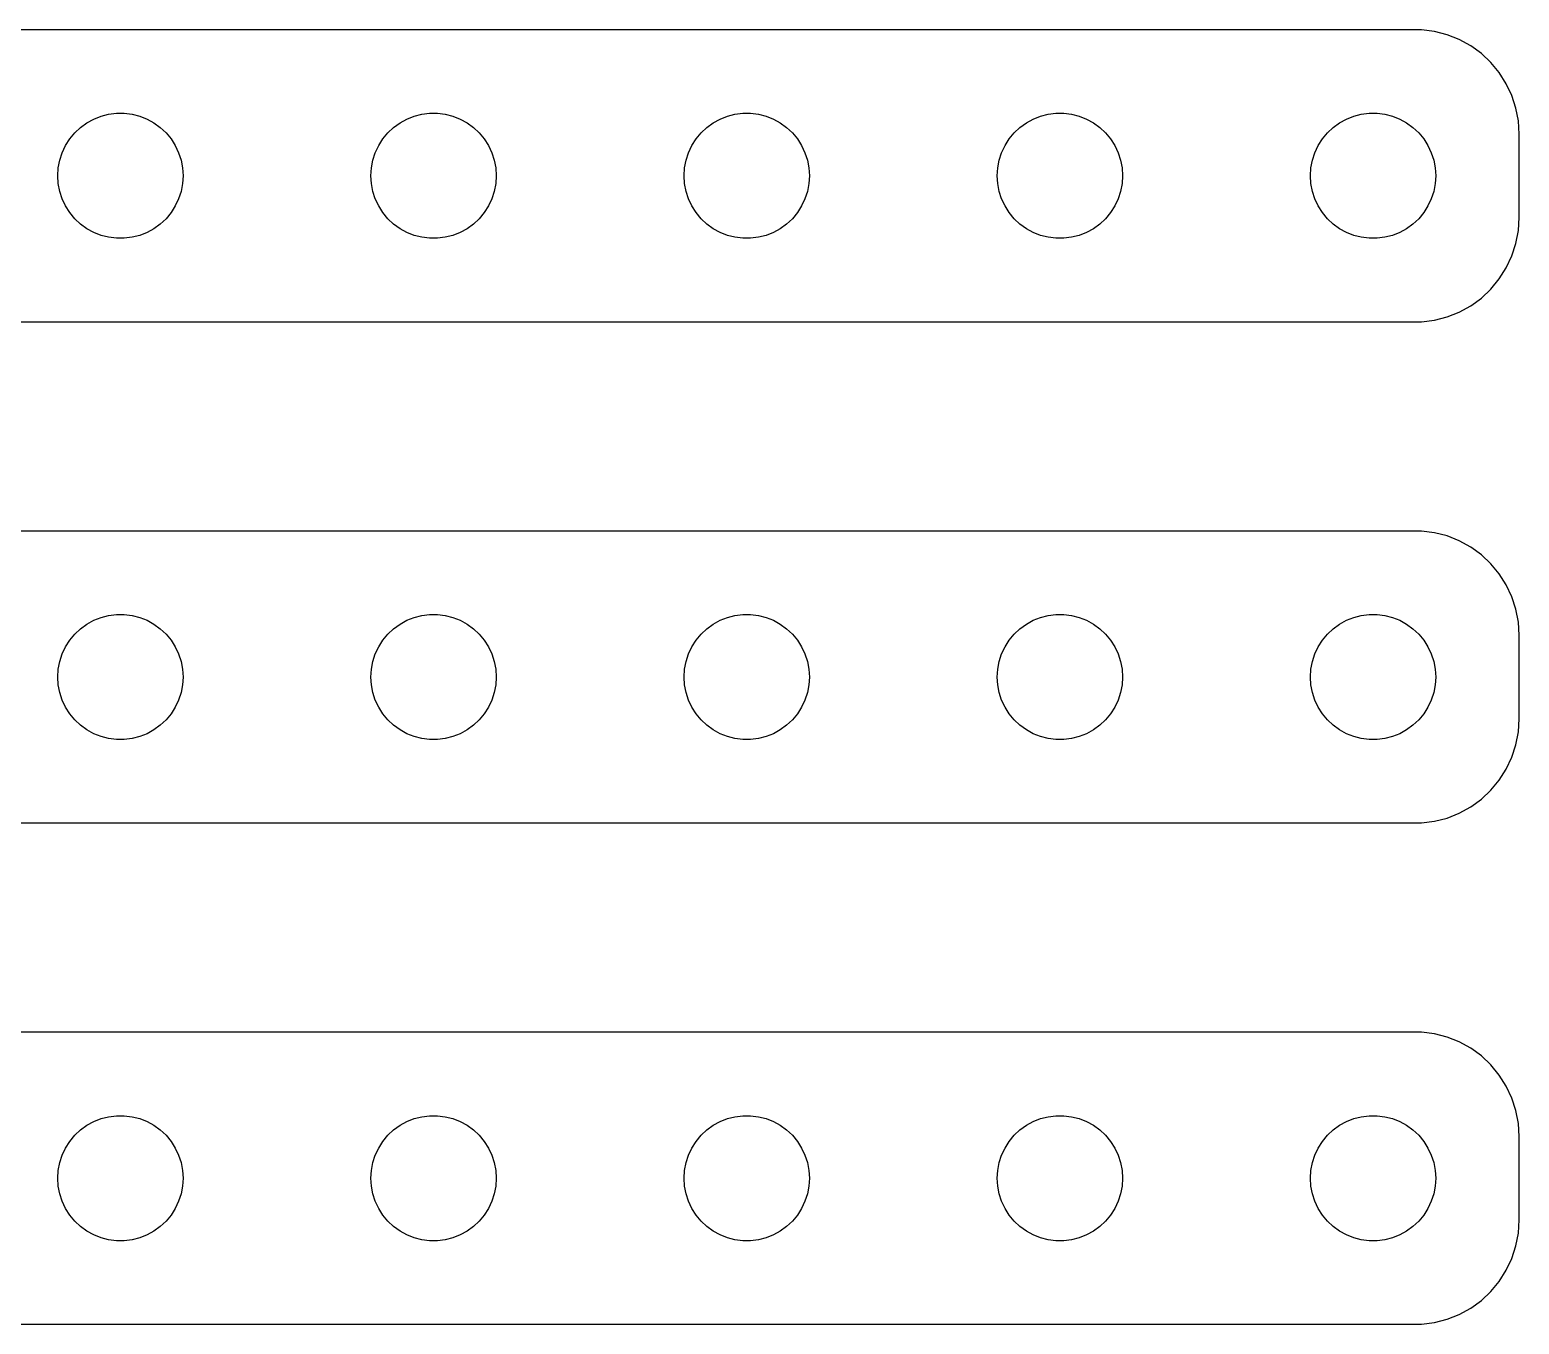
# Model space of a CAD drawing. Header units: metres. Extents: x -67 to 67, y 113 to 223.
# Drawn here: x -4.3 to 67, y 161 to 223 of the extents above; entities that cross this region are included whole.
import ezdxf

# ---------------------------------------------------------------- set-up
doc = ezdxf.new("R2010")
doc.units = ezdxf.units.M

msp = doc.modelspace()

# ---------------------------------------------------------------- linework, layer by layer
for p, q in [((62.3139, 222.99), (-62.3139, 222.99)), ((62.9369, 222.911), (62.3139, 222.99)), ((63.5451, 222.755), (62.9369, 222.911)), ((64.1289, 222.524), (63.5451, 222.755)), ((64.6791, 222.222), (64.1289, 222.524)), ((65.1871, 221.853), (64.6791, 222.222)), ((65.6448, 221.423), (65.1871, 221.853)), ((66.0451, 220.939), (65.6448, 221.423)), ((66.3815, 220.409), (66.0451, 220.939)), ((66.6489, 219.841), (66.3815, 220.409)), ((66.8429, 219.243), (66.6489, 219.841)), ((66.9606, 218.627), (66.8429, 219.243)), ((-2.1869, 218.054), (-1.91226, 218.312)), ((-1.91226, 218.312), (-1.60747, 218.533)), ((-1.60747, 218.533), (-1.27733, 218.714)), ((-1.27733, 218.714), (-0.92705, 218.853)), ((-0.92705, 218.853), (-0.56213, 218.947)), ((-0.56213, 218.947), (-0.18837, 218.994)), ((-0.18837, 218.994), (0.18837, 218.994)), ((0.18837, 218.994), (0.56213, 218.947)), ((0.56213, 218.947), (0.92705, 218.853)), ((0.92705, 218.853), (1.27733, 218.714)), ((1.27733, 218.714), (1.60747, 218.533)), ((1.60747, 218.533), (1.91226, 218.312)), ((1.91226, 218.312), (2.1869, 218.054)), ((12.8131, 218.054), (13.0877, 218.312)), ((13.0877, 218.312), (13.3925, 218.533)), ((13.3925, 218.533), (13.7227, 218.714)), ((13.7227, 218.714), (14.0729, 218.853)), ((14.0729, 218.853), (14.4379, 218.947)), ((14.4379, 218.947), (14.8116, 218.994)), ((14.8116, 218.994), (15.1884, 218.994)), ((15.1884, 218.994), (15.5621, 218.947)), ((15.5621, 218.947), (15.927, 218.853)), ((15.927, 218.853), (16.2773, 218.714)), ((16.2773, 218.714), (16.6075, 218.533)), ((16.6075, 218.533), (16.9123, 218.312)), ((16.9123, 218.312), (17.1869, 218.054)), ((27.8131, 218.054), (28.0877, 218.312)), ((28.0877, 218.312), (28.3925, 218.533)), ((28.3925, 218.533), (28.7227, 218.714)), ((28.7227, 218.714), (29.0729, 218.853)), ((29.0729, 218.853), (29.4379, 218.947)), ((29.4379, 218.947), (29.8116, 218.994)), ((29.8116, 218.994), (30.1884, 218.994)), ((30.1884, 218.994), (30.5621, 218.947)), ((30.5621, 218.947), (30.927, 218.853)), ((30.927, 218.853), (31.2773, 218.714)), ((31.2773, 218.714), (31.6075, 218.533)), ((31.6075, 218.533), (31.9123, 218.312)), ((31.9123, 218.312), (32.1869, 218.054)), ((42.8131, 218.054), (43.0877, 218.312)), ((43.0877, 218.312), (43.3925, 218.533)), ((43.3925, 218.533), (43.7227, 218.714)), ((43.7227, 218.714), (44.0729, 218.853)), ((44.0729, 218.853), (44.4379, 218.947)), ((44.4379, 218.947), (44.8116, 218.994)), ((44.8116, 218.994), (45.1884, 218.994)), ((45.1884, 218.994), (45.5621, 218.947)), ((45.5621, 218.947), (45.927, 218.853)), ((45.927, 218.853), (46.2773, 218.714)), ((46.2773, 218.714), (46.6075, 218.533)), ((46.6075, 218.533), (46.9123, 218.312)), ((46.9123, 218.312), (47.1869, 218.054)), ((57.8131, 218.054), (58.0877, 218.312)), ((58.0877, 218.312), (58.3925, 218.533)), ((58.3925, 218.533), (58.7227, 218.714)), ((58.7227, 218.714), (59.0729, 218.853)), ((59.0729, 218.853), (59.4379, 218.947)), ((59.4379, 218.947), (59.8116, 218.994)), ((59.8116, 218.994), (60.1884, 218.994)), ((60.1884, 218.994), (60.5621, 218.947)), ((60.5621, 218.947), (60.927, 218.853)), ((60.927, 218.853), (61.2773, 218.714)), ((61.2773, 218.714), (61.6075, 218.533)), ((61.6075, 218.533), (61.9123, 218.312)), ((61.9123, 218.312), (62.1869, 218.054)), ((67, 218), (66.9606, 218.627)), ((-2.62891, 217.445), (-2.42705, 217.763)), ((-2.42705, 217.763), (-2.1869, 218.054)), ((2.1869, 218.054), (2.42705, 217.763)), ((2.42705, 217.763), (2.62891, 217.445)), ((12.3711, 217.445), (12.5729, 217.763)), ((12.5729, 217.763), (12.8131, 218.054)), ((17.1869, 218.054), (17.427, 217.763)), ((17.427, 217.763), (17.6289, 217.445)), ((27.3711, 217.445), (27.5729, 217.763)), ((27.5729, 217.763), (27.8131, 218.054)), ((32.1869, 218.054), (32.427, 217.763)), ((32.427, 217.763), (32.6289, 217.445)), ((42.3711, 217.445), (42.5729, 217.763)), ((42.5729, 217.763), (42.8131, 218.054)), ((47.1869, 218.054), (47.427, 217.763)), ((47.427, 217.763), (47.6289, 217.445)), ((57.3711, 217.445), (57.5729, 217.763)), ((57.5729, 217.763), (57.8131, 218.054)), ((62.1869, 218.054), (62.427, 217.763)), ((62.427, 217.763), (62.6289, 217.445)), ((67, 214), (67, 218)), ((-2.90575, 216.746), (-2.78932, 217.104)), ((-2.78932, 217.104), (-2.62891, 217.445)), ((2.62891, 217.445), (2.78932, 217.104)), ((2.78932, 217.104), (2.90575, 216.746)), ((12.0942, 216.746), (12.2107, 217.104)), ((12.2107, 217.104), (12.3711, 217.445)), ((17.6289, 217.445), (17.7893, 217.104)), ((17.7893, 217.104), (17.9057, 216.746)), ((27.0942, 216.746), (27.2107, 217.104)), ((27.2107, 217.104), (27.3711, 217.445)), ((32.6289, 217.445), (32.7893, 217.104)), ((32.7893, 217.104), (32.9057, 216.746)), ((42.0942, 216.746), (42.2107, 217.104)), ((42.2107, 217.104), (42.3711, 217.445)), ((47.6289, 217.445), (47.7893, 217.104)), ((47.7893, 217.104), (47.9057, 216.746)), ((57.0942, 216.746), (57.2107, 217.104)), ((57.2107, 217.104), (57.3711, 217.445)), ((62.6289, 217.445), (62.7893, 217.104)), ((62.7893, 217.104), (62.9057, 216.746)), ((-3, 216), (-2.97633, 216.376)), ((-2.97633, 216.376), (-2.90575, 216.746)), ((2.90575, 216.746), (2.97633, 216.376)), ((2.97633, 216.376), (3, 216)), ((12, 216), (12.0237, 216.376)), ((12.0237, 216.376), (12.0942, 216.746)), ((17.9057, 216.746), (17.9763, 216.376)), ((17.9763, 216.376), (18, 216)), ((27, 216), (27.0237, 216.376)), ((27.0237, 216.376), (27.0942, 216.746)), ((32.9057, 216.746), (32.9763, 216.376)), ((32.9763, 216.376), (33, 216)), ((42, 216), (42.0237, 216.376)), ((42.0237, 216.376), (42.0942, 216.746)), ((47.9057, 216.746), (47.9763, 216.376)), ((47.9763, 216.376), (48, 216)), ((57, 216), (57.0237, 216.376)), ((57.0237, 216.376), (57.0942, 216.746)), ((62.9057, 216.746), (62.9763, 216.376)), ((62.9763, 216.376), (63, 216)), ((-2.97633, 215.624), (-3, 216)), ((-2.90575, 215.254), (-2.97633, 215.624)), ((2.97633, 215.624), (2.90575, 215.254)), ((3, 216), (2.97633, 215.624)), ((12.0237, 215.624), (12, 216)), ((12.0942, 215.254), (12.0237, 215.624)), ((17.9763, 215.624), (17.9057, 215.254)), ((18, 216), (17.9763, 215.624)), ((27.0237, 215.624), (27, 216)), ((27.0942, 215.254), (27.0237, 215.624)), ((32.9763, 215.624), (32.9057, 215.254)), ((33, 216), (32.9763, 215.624)), ((42.0237, 215.624), (42, 216)), ((42.0942, 215.254), (42.0237, 215.624)), ((47.9763, 215.624), (47.9057, 215.254)), ((48, 216), (47.9763, 215.624)), ((57.0237, 215.624), (57, 216)), ((57.0942, 215.254), (57.0237, 215.624)), ((62.9763, 215.624), (62.9057, 215.254)), ((63, 216), (62.9763, 215.624)), ((-2.78932, 214.896), (-2.90575, 215.254)), ((-2.62891, 214.555), (-2.78932, 214.896)), ((2.78932, 214.896), (2.62891, 214.555)), ((2.90575, 215.254), (2.78932, 214.896)), ((12.2107, 214.896), (12.0942, 215.254)), ((12.3711, 214.555), (12.2107, 214.896)), ((17.7893, 214.896), (17.6289, 214.555)), ((17.9057, 215.254), (17.7893, 214.896)), ((27.2107, 214.896), (27.0942, 215.254)), ((27.3711, 214.555), (27.2107, 214.896)), ((32.7893, 214.896), (32.6289, 214.555)), ((32.9057, 215.254), (32.7893, 214.896)), ((42.2107, 214.896), (42.0942, 215.254)), ((42.3711, 214.555), (42.2107, 214.896)), ((47.7893, 214.896), (47.6289, 214.555)), ((47.9057, 215.254), (47.7893, 214.896)), ((57.2107, 214.896), (57.0942, 215.254)), ((57.3711, 214.555), (57.2107, 214.896)), ((62.7893, 214.896), (62.6289, 214.555)), ((62.9057, 215.254), (62.7893, 214.896)), ((-2.42705, 214.237), (-2.62891, 214.555)), ((-2.1869, 213.946), (-2.42705, 214.237)), ((2.42705, 214.237), (2.1869, 213.946)), ((2.62891, 214.555), (2.42705, 214.237)), ((12.5729, 214.237), (12.3711, 214.555)), ((12.8131, 213.946), (12.5729, 214.237)), ((17.427, 214.237), (17.1869, 213.946)), ((17.6289, 214.555), (17.427, 214.237)), ((27.5729, 214.237), (27.3711, 214.555)), ((27.8131, 213.946), (27.5729, 214.237)), ((32.427, 214.237), (32.1869, 213.946)), ((32.6289, 214.555), (32.427, 214.237)), ((42.5729, 214.237), (42.3711, 214.555)), ((42.8131, 213.946), (42.5729, 214.237)), ((47.427, 214.237), (47.1869, 213.946)), ((47.6289, 214.555), (47.427, 214.237)), ((57.5729, 214.237), (57.3711, 214.555)), ((57.8131, 213.946), (57.5729, 214.237)), ((62.427, 214.237), (62.1869, 213.946)), ((62.6289, 214.555), (62.427, 214.237)), ((-1.91226, 213.688), (-2.1869, 213.946)), ((-1.60747, 213.467), (-1.91226, 213.688)), ((-1.27733, 213.286), (-1.60747, 213.467)), ((1.60747, 213.467), (1.27733, 213.286)), ((1.91226, 213.688), (1.60747, 213.467)), ((2.1869, 213.946), (1.91226, 213.688)), ((13.0877, 213.688), (12.8131, 213.946)), ((13.3925, 213.467), (13.0877, 213.688)), ((13.7227, 213.286), (13.3925, 213.467)), ((16.6075, 213.467), (16.2773, 213.286)), ((16.9123, 213.688), (16.6075, 213.467)), ((17.1869, 213.946), (16.9123, 213.688)), ((28.0877, 213.688), (27.8131, 213.946)), ((28.3925, 213.467), (28.0877, 213.688)), ((28.7227, 213.286), (28.3925, 213.467)), ((31.6075, 213.467), (31.2773, 213.286)), ((31.9123, 213.688), (31.6075, 213.467)), ((32.1869, 213.946), (31.9123, 213.688)), ((43.0877, 213.688), (42.8131, 213.946)), ((43.3925, 213.467), (43.0877, 213.688)), ((43.7227, 213.286), (43.3925, 213.467)), ((46.6075, 213.467), (46.2773, 213.286)), ((46.9123, 213.688), (46.6075, 213.467)), ((47.1869, 213.946), (46.9123, 213.688)), ((58.0877, 213.688), (57.8131, 213.946)), ((58.3925, 213.467), (58.0877, 213.688)), ((58.7227, 213.286), (58.3925, 213.467)), ((61.6075, 213.467), (61.2773, 213.286)), ((61.9123, 213.688), (61.6075, 213.467)), ((62.1869, 213.946), (61.9123, 213.688)), ((66.8429, 212.757), (66.9606, 213.373)), ((66.9606, 213.373), (67, 214)), ((-0.92705, 213.147), (-1.27733, 213.286)), ((-0.56213, 213.053), (-0.92705, 213.147)), ((-0.18837, 213.006), (-0.56213, 213.053)), ((0.18837, 213.006), (-0.18837, 213.006)), ((0.56213, 213.053), (0.18837, 213.006)), ((0.92705, 213.147), (0.56213, 213.053)), ((1.27733, 213.286), (0.92705, 213.147)), ((14.0729, 213.147), (13.7227, 213.286)), ((14.4379, 213.053), (14.0729, 213.147)), ((14.8116, 213.006), (14.4379, 213.053)), ((15.1884, 213.006), (14.8116, 213.006)), ((15.5621, 213.053), (15.1884, 213.006)), ((15.927, 213.147), (15.5621, 213.053)), ((16.2773, 213.286), (15.927, 213.147)), ((29.0729, 213.147), (28.7227, 213.286)), ((29.4379, 213.053), (29.0729, 213.147)), ((29.8116, 213.006), (29.4379, 213.053)), ((30.1884, 213.006), (29.8116, 213.006)), ((30.5621, 213.053), (30.1884, 213.006)), ((30.927, 213.147), (30.5621, 213.053)), ((31.2773, 213.286), (30.927, 213.147)), ((44.0729, 213.147), (43.7227, 213.286)), ((44.4379, 213.053), (44.0729, 213.147)), ((44.8116, 213.006), (44.4379, 213.053)), ((45.1884, 213.006), (44.8116, 213.006)), ((45.5621, 213.053), (45.1884, 213.006)), ((45.927, 213.147), (45.5621, 213.053)), ((46.2773, 213.286), (45.927, 213.147)), ((59.0729, 213.147), (58.7227, 213.286)), ((59.4379, 213.053), (59.0729, 213.147)), ((59.8116, 213.006), (59.4379, 213.053)), ((60.1884, 213.006), (59.8116, 213.006)), ((60.5621, 213.053), (60.1884, 213.006)), ((60.927, 213.147), (60.5621, 213.053)), ((61.2773, 213.286), (60.927, 213.147)), ((66.6489, 212.159), (66.8429, 212.757)), ((66.3815, 211.591), (66.6489, 212.159)), ((66.0451, 211.061), (66.3815, 211.591)), ((65.1871, 210.147), (65.6448, 210.577)), ((65.6448, 210.577), (66.0451, 211.061)), ((64.1289, 209.476), (64.6791, 209.778)), ((64.6791, 209.778), (65.1871, 210.147)), ((62.3139, 209.01), (62.9369, 209.089)), ((62.9369, 209.089), (63.5451, 209.245)), ((63.5451, 209.245), (64.1289, 209.476)), ((-62.3139, 209.01), (62.3139, 209.01)), ((62.3139, 198.99), (-62.3139, 198.99)), ((62.9369, 198.911), (62.3139, 198.99)), ((63.5451, 198.755), (62.9369, 198.911)), ((64.1289, 198.524), (63.5451, 198.755)), ((64.6791, 198.222), (64.1289, 198.524)), ((65.1871, 197.853), (64.6791, 198.222)), ((65.6448, 197.423), (65.1871, 197.853)), ((66.0451, 196.939), (65.6448, 197.423)), ((66.3815, 196.409), (66.0451, 196.939)), ((66.6489, 195.841), (66.3815, 196.409)), ((66.8429, 195.243), (66.6489, 195.841)), ((-1.27733, 194.714), (-0.92705, 194.853)), ((-0.92705, 194.853), (-0.56213, 194.947)), ((-0.56213, 194.947), (-0.18837, 194.994)), ((-0.18837, 194.994), (0.18837, 194.994)), ((0.18837, 194.994), (0.56213, 194.947)), ((0.56213, 194.947), (0.92705, 194.853)), ((0.92705, 194.853), (1.27733, 194.714)), ((13.7227, 194.714), (14.0729, 194.853)), ((14.0729, 194.853), (14.4379, 194.947)), ((14.4379, 194.947), (14.8116, 194.994)), ((14.8116, 194.994), (15.1884, 194.994)), ((15.1884, 194.994), (15.5621, 194.947)), ((15.5621, 194.947), (15.927, 194.853)), ((15.927, 194.853), (16.2773, 194.714)), ((28.7227, 194.714), (29.0729, 194.853)), ((29.0729, 194.853), (29.4379, 194.947)), ((29.4379, 194.947), (29.8116, 194.994)), ((29.8116, 194.994), (30.1884, 194.994)), ((30.1884, 194.994), (30.5621, 194.947)), ((30.5621, 194.947), (30.927, 194.853)), ((30.927, 194.853), (31.2773, 194.714)), ((43.7227, 194.714), (44.0729, 194.853)), ((44.0729, 194.853), (44.4379, 194.947)), ((44.4379, 194.947), (44.8116, 194.994)), ((44.8116, 194.994), (45.1884, 194.994)), ((45.1884, 194.994), (45.5621, 194.947)), ((45.5621, 194.947), (45.927, 194.853)), ((45.927, 194.853), (46.2773, 194.714)), ((58.7227, 194.714), (59.0729, 194.853)), ((59.0729, 194.853), (59.4379, 194.947)), ((59.4379, 194.947), (59.8116, 194.994)), ((59.8116, 194.994), (60.1884, 194.994)), ((60.1884, 194.994), (60.5621, 194.947)), ((60.5621, 194.947), (60.927, 194.853)), ((60.927, 194.853), (61.2773, 194.714)), ((66.9606, 194.627), (66.8429, 195.243)), ((-2.42705, 193.763), (-2.1869, 194.054)), ((-2.1869, 194.054), (-1.91226, 194.312)), ((-1.91226, 194.312), (-1.60747, 194.533)), ((-1.60747, 194.533), (-1.27733, 194.714)), ((1.27733, 194.714), (1.60747, 194.533)), ((1.60747, 194.533), (1.91226, 194.312)), ((1.91226, 194.312), (2.1869, 194.054)), ((2.1869, 194.054), (2.42705, 193.763)), ((12.5729, 193.763), (12.8131, 194.054)), ((12.8131, 194.054), (13.0877, 194.312)), ((13.0877, 194.312), (13.3925, 194.533)), ((13.3925, 194.533), (13.7227, 194.714)), ((16.2773, 194.714), (16.6075, 194.533)), ((16.6075, 194.533), (16.9123, 194.312)), ((16.9123, 194.312), (17.1869, 194.054)), ((17.1869, 194.054), (17.427, 193.763)), ((27.5729, 193.763), (27.8131, 194.054)), ((27.8131, 194.054), (28.0877, 194.312)), ((28.0877, 194.312), (28.3925, 194.533)), ((28.3925, 194.533), (28.7227, 194.714)), ((31.2773, 194.714), (31.6075, 194.533)), ((31.6075, 194.533), (31.9123, 194.312)), ((31.9123, 194.312), (32.1869, 194.054)), ((32.1869, 194.054), (32.427, 193.763)), ((42.5729, 193.763), (42.8131, 194.054)), ((42.8131, 194.054), (43.0877, 194.312)), ((43.0877, 194.312), (43.3925, 194.533)), ((43.3925, 194.533), (43.7227, 194.714)), ((46.2773, 194.714), (46.6075, 194.533)), ((46.6075, 194.533), (46.9123, 194.312)), ((46.9123, 194.312), (47.1869, 194.054)), ((47.1869, 194.054), (47.427, 193.763)), ((57.5729, 193.763), (57.8131, 194.054)), ((57.8131, 194.054), (58.0877, 194.312)), ((58.0877, 194.312), (58.3925, 194.533)), ((58.3925, 194.533), (58.7227, 194.714)), ((61.2773, 194.714), (61.6075, 194.533)), ((61.6075, 194.533), (61.9123, 194.312)), ((61.9123, 194.312), (62.1869, 194.054)), ((62.1869, 194.054), (62.427, 193.763)), ((67, 194), (66.9606, 194.627)), ((-2.78932, 193.104), (-2.62891, 193.445)), ((-2.62891, 193.445), (-2.42705, 193.763)), ((2.42705, 193.763), (2.62891, 193.445)), ((2.62891, 193.445), (2.78932, 193.104)), ((12.2107, 193.104), (12.3711, 193.445)), ((12.3711, 193.445), (12.5729, 193.763)), ((17.427, 193.763), (17.6289, 193.445)), ((17.6289, 193.445), (17.7893, 193.104)), ((27.2107, 193.104), (27.3711, 193.445)), ((27.3711, 193.445), (27.5729, 193.763)), ((32.427, 193.763), (32.6289, 193.445)), ((32.6289, 193.445), (32.7893, 193.104)), ((42.2107, 193.104), (42.3711, 193.445)), ((42.3711, 193.445), (42.5729, 193.763)), ((47.427, 193.763), (47.6289, 193.445)), ((47.6289, 193.445), (47.7893, 193.104)), ((57.2107, 193.104), (57.3711, 193.445)), ((57.3711, 193.445), (57.5729, 193.763)), ((62.427, 193.763), (62.6289, 193.445)), ((62.6289, 193.445), (62.7893, 193.104)), ((67, 190), (67, 194)), ((-2.97633, 192.376), (-2.90575, 192.746)), ((-2.90575, 192.746), (-2.78932, 193.104)), ((2.78932, 193.104), (2.90575, 192.746)), ((2.90575, 192.746), (2.97633, 192.376)), ((12.0237, 192.376), (12.0942, 192.746)), ((12.0942, 192.746), (12.2107, 193.104)), ((17.7893, 193.104), (17.9057, 192.746)), ((17.9057, 192.746), (17.9763, 192.376)), ((27.0237, 192.376), (27.0942, 192.746)), ((27.0942, 192.746), (27.2107, 193.104)), ((32.7893, 193.104), (32.9057, 192.746)), ((32.9057, 192.746), (32.9763, 192.376)), ((42.0237, 192.376), (42.0942, 192.746)), ((42.0942, 192.746), (42.2107, 193.104)), ((47.7893, 193.104), (47.9057, 192.746)), ((47.9057, 192.746), (47.9763, 192.376)), ((57.0237, 192.376), (57.0942, 192.746)), ((57.0942, 192.746), (57.2107, 193.104)), ((62.7893, 193.104), (62.9057, 192.746)), ((62.9057, 192.746), (62.9763, 192.376)), ((-3, 192), (-2.97633, 192.376)), ((-2.97633, 191.624), (-3, 192)), ((2.97633, 192.376), (3, 192)), ((3, 192), (2.97633, 191.624)), ((12, 192), (12.0237, 192.376)), ((12.0237, 191.624), (12, 192)), ((17.9763, 192.376), (18, 192)), ((18, 192), (17.9763, 191.624)), ((27, 192), (27.0237, 192.376)), ((27.0237, 191.624), (27, 192)), ((32.9763, 192.376), (33, 192)), ((33, 192), (32.9763, 191.624)), ((42, 192), (42.0237, 192.376)), ((42.0237, 191.624), (42, 192)), ((47.9763, 192.376), (48, 192)), ((48, 192), (47.9763, 191.624)), ((57, 192), (57.0237, 192.376)), ((57.0237, 191.624), (57, 192)), ((62.9763, 192.376), (63, 192)), ((63, 192), (62.9763, 191.624)), ((-2.90575, 191.254), (-2.97633, 191.624)), ((-2.78932, 190.896), (-2.90575, 191.254)), ((2.90575, 191.254), (2.78932, 190.896)), ((2.97633, 191.624), (2.90575, 191.254)), ((12.0942, 191.254), (12.0237, 191.624)), ((12.2107, 190.896), (12.0942, 191.254)), ((17.9057, 191.254), (17.7893, 190.896)), ((17.9763, 191.624), (17.9057, 191.254)), ((27.0942, 191.254), (27.0237, 191.624)), ((27.2107, 190.896), (27.0942, 191.254)), ((32.9057, 191.254), (32.7893, 190.896)), ((32.9763, 191.624), (32.9057, 191.254)), ((42.0942, 191.254), (42.0237, 191.624)), ((42.2107, 190.896), (42.0942, 191.254)), ((47.9057, 191.254), (47.7893, 190.896)), ((47.9763, 191.624), (47.9057, 191.254)), ((57.0942, 191.254), (57.0237, 191.624)), ((57.2107, 190.896), (57.0942, 191.254)), ((62.9057, 191.254), (62.7893, 190.896)), ((62.9763, 191.624), (62.9057, 191.254)), ((-2.62891, 190.555), (-2.78932, 190.896)), ((-2.42705, 190.237), (-2.62891, 190.555)), ((2.62891, 190.555), (2.42705, 190.237)), ((2.78932, 190.896), (2.62891, 190.555)), ((12.3711, 190.555), (12.2107, 190.896)), ((12.5729, 190.237), (12.3711, 190.555)), ((17.6289, 190.555), (17.427, 190.237)), ((17.7893, 190.896), (17.6289, 190.555)), ((27.3711, 190.555), (27.2107, 190.896)), ((27.5729, 190.237), (27.3711, 190.555)), ((32.6289, 190.555), (32.427, 190.237)), ((32.7893, 190.896), (32.6289, 190.555)), ((42.3711, 190.555), (42.2107, 190.896)), ((42.5729, 190.237), (42.3711, 190.555)), ((47.6289, 190.555), (47.427, 190.237)), ((47.7893, 190.896), (47.6289, 190.555)), ((57.3711, 190.555), (57.2107, 190.896)), ((57.5729, 190.237), (57.3711, 190.555)), ((62.6289, 190.555), (62.427, 190.237)), ((62.7893, 190.896), (62.6289, 190.555)), ((-2.1869, 189.946), (-2.42705, 190.237)), ((-1.91226, 189.688), (-2.1869, 189.946)), ((2.1869, 189.946), (1.91226, 189.688)), ((2.42705, 190.237), (2.1869, 189.946)), ((12.8131, 189.946), (12.5729, 190.237)), ((13.0877, 189.688), (12.8131, 189.946)), ((17.1869, 189.946), (16.9123, 189.688)), ((17.427, 190.237), (17.1869, 189.946)), ((27.8131, 189.946), (27.5729, 190.237)), ((28.0877, 189.688), (27.8131, 189.946)), ((32.1869, 189.946), (31.9123, 189.688)), ((32.427, 190.237), (32.1869, 189.946)), ((42.8131, 189.946), (42.5729, 190.237)), ((43.0877, 189.688), (42.8131, 189.946)), ((47.1869, 189.946), (46.9123, 189.688)), ((47.427, 190.237), (47.1869, 189.946)), ((57.8131, 189.946), (57.5729, 190.237)), ((58.0877, 189.688), (57.8131, 189.946)), ((62.1869, 189.946), (61.9123, 189.688)), ((62.427, 190.237), (62.1869, 189.946)), ((66.9606, 189.373), (67, 190)), ((-1.60747, 189.467), (-1.91226, 189.688)), ((-1.27733, 189.286), (-1.60747, 189.467)), ((-0.92705, 189.147), (-1.27733, 189.286)), ((-0.56213, 189.053), (-0.92705, 189.147)), ((-0.18837, 189.006), (-0.56213, 189.053)), ((0.56213, 189.053), (0.18837, 189.006)), ((0.92705, 189.147), (0.56213, 189.053)), ((1.27733, 189.286), (0.92705, 189.147)), ((1.60747, 189.467), (1.27733, 189.286)), ((1.91226, 189.688), (1.60747, 189.467)), ((13.3925, 189.467), (13.0877, 189.688)), ((13.7227, 189.286), (13.3925, 189.467)), ((14.0729, 189.147), (13.7227, 189.286)), ((14.4379, 189.053), (14.0729, 189.147)), ((14.8116, 189.006), (14.4379, 189.053)), ((15.5621, 189.053), (15.1884, 189.006)), ((15.927, 189.147), (15.5621, 189.053)), ((16.2773, 189.286), (15.927, 189.147)), ((16.6075, 189.467), (16.2773, 189.286)), ((16.9123, 189.688), (16.6075, 189.467)), ((28.3925, 189.467), (28.0877, 189.688)), ((28.7227, 189.286), (28.3925, 189.467)), ((29.0729, 189.147), (28.7227, 189.286)), ((29.4379, 189.053), (29.0729, 189.147)), ((29.8116, 189.006), (29.4379, 189.053)), ((30.5621, 189.053), (30.1884, 189.006)), ((30.927, 189.147), (30.5621, 189.053)), ((31.2773, 189.286), (30.927, 189.147)), ((31.6075, 189.467), (31.2773, 189.286)), ((31.9123, 189.688), (31.6075, 189.467)), ((43.3925, 189.467), (43.0877, 189.688)), ((43.7227, 189.286), (43.3925, 189.467)), ((44.0729, 189.147), (43.7227, 189.286)), ((44.4379, 189.053), (44.0729, 189.147)), ((44.8116, 189.006), (44.4379, 189.053)), ((45.5621, 189.053), (45.1884, 189.006)), ((45.927, 189.147), (45.5621, 189.053)), ((46.2773, 189.286), (45.927, 189.147)), ((46.6075, 189.467), (46.2773, 189.286)), ((46.9123, 189.688), (46.6075, 189.467)), ((58.3925, 189.467), (58.0877, 189.688)), ((58.7227, 189.286), (58.3925, 189.467)), ((59.0729, 189.147), (58.7227, 189.286)), ((59.4379, 189.053), (59.0729, 189.147)), ((59.8116, 189.006), (59.4379, 189.053)), ((60.5621, 189.053), (60.1884, 189.006)), ((60.927, 189.147), (60.5621, 189.053)), ((61.2773, 189.286), (60.927, 189.147)), ((61.6075, 189.467), (61.2773, 189.286)), ((61.9123, 189.688), (61.6075, 189.467)), ((66.8429, 188.757), (66.9606, 189.373)), ((0.18837, 189.006), (-0.18837, 189.006)), ((15.1884, 189.006), (14.8116, 189.006)), ((30.1884, 189.006), (29.8116, 189.006)), ((45.1884, 189.006), (44.8116, 189.006)), ((60.1884, 189.006), (59.8116, 189.006)), ((66.6489, 188.159), (66.8429, 188.757)), ((66.3815, 187.591), (66.6489, 188.159)), ((65.6448, 186.577), (66.0451, 187.061)), ((66.0451, 187.061), (66.3815, 187.591)), ((65.1871, 186.147), (65.6448, 186.577)), ((64.1289, 185.476), (64.6791, 185.778)), ((64.6791, 185.778), (65.1871, 186.147)), ((-62.3139, 185.01), (62.3139, 185.01)), ((62.3139, 185.01), (62.9369, 185.089)), ((62.9369, 185.089), (63.5451, 185.245)), ((63.5451, 185.245), (64.1289, 185.476)), ((62.3139, 174.99), (-62.3139, 174.99)), ((62.9369, 174.911), (62.3139, 174.99)), ((63.5451, 174.755), (62.9369, 174.911)), ((64.1289, 174.524), (63.5451, 174.755)), ((64.6791, 174.222), (64.1289, 174.524)), ((65.1871, 173.853), (64.6791, 174.222)), ((65.6448, 173.423), (65.1871, 173.853)), ((66.0451, 172.939), (65.6448, 173.423)), ((66.3815, 172.409), (66.0451, 172.939)), ((66.6489, 171.841), (66.3815, 172.409)), ((66.8429, 171.243), (66.6489, 171.841)), ((66.9606, 170.627), (66.8429, 171.243)), ((-1.91226, 170.312), (-1.60747, 170.533)), ((-1.60747, 170.533), (-1.27733, 170.714)), ((-1.27733, 170.714), (-0.92705, 170.853)), ((-0.92705, 170.853), (-0.56213, 170.947)), ((-0.56213, 170.947), (-0.18837, 170.994)), ((-0.18837, 170.994), (0.18837, 170.994)), ((0.18837, 170.994), (0.56213, 170.947)), ((0.56213, 170.947), (0.92705, 170.853)), ((0.92705, 170.853), (1.27733, 170.714)), ((1.27733, 170.714), (1.60747, 170.533)), ((1.60747, 170.533), (1.91226, 170.312)), ((13.0877, 170.312), (13.3925, 170.533)), ((13.3925, 170.533), (13.7227, 170.714)), ((13.7227, 170.714), (14.0729, 170.853)), ((14.0729, 170.853), (14.4379, 170.947)), ((14.4379, 170.947), (14.8116, 170.994)), ((14.8116, 170.994), (15.1884, 170.994)), ((15.1884, 170.994), (15.5621, 170.947)), ((15.5621, 170.947), (15.927, 170.853)), ((15.927, 170.853), (16.2773, 170.714)), ((16.2773, 170.714), (16.6075, 170.533)), ((16.6075, 170.533), (16.9123, 170.312)), ((28.0877, 170.312), (28.3925, 170.533)), ((28.3925, 170.533), (28.7227, 170.714)), ((28.7227, 170.714), (29.0729, 170.853)), ((29.0729, 170.853), (29.4379, 170.947)), ((29.4379, 170.947), (29.8116, 170.994)), ((29.8116, 170.994), (30.1884, 170.994)), ((30.1884, 170.994), (30.5621, 170.947)), ((30.5621, 170.947), (30.927, 170.853)), ((30.927, 170.853), (31.2773, 170.714)), ((31.2773, 170.714), (31.6075, 170.533)), ((31.6075, 170.533), (31.9123, 170.312)), ((43.0877, 170.312), (43.3925, 170.533)), ((43.3925, 170.533), (43.7227, 170.714)), ((43.7227, 170.714), (44.0729, 170.853)), ((44.0729, 170.853), (44.4379, 170.947)), ((44.4379, 170.947), (44.8116, 170.994)), ((44.8116, 170.994), (45.1884, 170.994)), ((45.1884, 170.994), (45.5621, 170.947)), ((45.5621, 170.947), (45.927, 170.853)), ((45.927, 170.853), (46.2773, 170.714)), ((46.2773, 170.714), (46.6075, 170.533)), ((46.6075, 170.533), (46.9123, 170.312)), ((58.0877, 170.312), (58.3925, 170.533)), ((58.3925, 170.533), (58.7227, 170.714)), ((58.7227, 170.714), (59.0729, 170.853)), ((59.0729, 170.853), (59.4379, 170.947)), ((59.4379, 170.947), (59.8116, 170.994)), ((59.8116, 170.994), (60.1884, 170.994)), ((60.1884, 170.994), (60.5621, 170.947)), ((60.5621, 170.947), (60.927, 170.853)), ((60.927, 170.853), (61.2773, 170.714)), ((61.2773, 170.714), (61.6075, 170.533)), ((61.6075, 170.533), (61.9123, 170.312)), ((67, 170), (66.9606, 170.627)), ((-2.42705, 169.763), (-2.1869, 170.054)), ((-2.1869, 170.054), (-1.91226, 170.312)), ((1.91226, 170.312), (2.1869, 170.054)), ((2.1869, 170.054), (2.42705, 169.763)), ((12.5729, 169.763), (12.8131, 170.054)), ((12.8131, 170.054), (13.0877, 170.312)), ((16.9123, 170.312), (17.1869, 170.054)), ((17.1869, 170.054), (17.427, 169.763)), ((27.5729, 169.763), (27.8131, 170.054)), ((27.8131, 170.054), (28.0877, 170.312)), ((31.9123, 170.312), (32.1869, 170.054)), ((32.1869, 170.054), (32.427, 169.763)), ((42.5729, 169.763), (42.8131, 170.054)), ((42.8131, 170.054), (43.0877, 170.312)), ((46.9123, 170.312), (47.1869, 170.054)), ((47.1869, 170.054), (47.427, 169.763)), ((57.5729, 169.763), (57.8131, 170.054)), ((57.8131, 170.054), (58.0877, 170.312)), ((61.9123, 170.312), (62.1869, 170.054)), ((62.1869, 170.054), (62.427, 169.763)), ((67, 166), (67, 170)), ((-2.90575, 168.746), (-2.78932, 169.104)), ((-2.78932, 169.104), (-2.62891, 169.445)), ((-2.62891, 169.445), (-2.42705, 169.763)), ((2.42705, 169.763), (2.62891, 169.445)), ((2.62891, 169.445), (2.78932, 169.104)), ((2.78932, 169.104), (2.90575, 168.746)), ((12.0942, 168.746), (12.2107, 169.104)), ((12.2107, 169.104), (12.3711, 169.445)), ((12.3711, 169.445), (12.5729, 169.763)), ((17.427, 169.763), (17.6289, 169.445)), ((17.6289, 169.445), (17.7893, 169.104)), ((17.7893, 169.104), (17.9057, 168.746)), ((27.0942, 168.746), (27.2107, 169.104)), ((27.2107, 169.104), (27.3711, 169.445)), ((27.3711, 169.445), (27.5729, 169.763)), ((32.427, 169.763), (32.6289, 169.445)), ((32.6289, 169.445), (32.7893, 169.104)), ((32.7893, 169.104), (32.9057, 168.746)), ((42.0942, 168.746), (42.2107, 169.104)), ((42.2107, 169.104), (42.3711, 169.445)), ((42.3711, 169.445), (42.5729, 169.763)), ((47.427, 169.763), (47.6289, 169.445)), ((47.6289, 169.445), (47.7893, 169.104)), ((47.7893, 169.104), (47.9057, 168.746)), ((57.0942, 168.746), (57.2107, 169.104)), ((57.2107, 169.104), (57.3711, 169.445)), ((57.3711, 169.445), (57.5729, 169.763)), ((62.427, 169.763), (62.6289, 169.445)), ((62.6289, 169.445), (62.7893, 169.104)), ((62.7893, 169.104), (62.9057, 168.746)), ((-3, 168), (-2.97633, 168.376)), ((-2.97633, 168.376), (-2.90575, 168.746)), ((2.90575, 168.746), (2.97633, 168.376)), ((2.97633, 168.376), (3, 168)), ((12, 168), (12.0237, 168.376)), ((12.0237, 168.376), (12.0942, 168.746)), ((17.9057, 168.746), (17.9763, 168.376)), ((17.9763, 168.376), (18, 168)), ((27, 168), (27.0237, 168.376)), ((27.0237, 168.376), (27.0942, 168.746)), ((32.9057, 168.746), (32.9763, 168.376)), ((32.9763, 168.376), (33, 168)), ((42, 168), (42.0237, 168.376)), ((42.0237, 168.376), (42.0942, 168.746)), ((47.9057, 168.746), (47.9763, 168.376)), ((47.9763, 168.376), (48, 168)), ((57, 168), (57.0237, 168.376)), ((57.0237, 168.376), (57.0942, 168.746)), ((62.9057, 168.746), (62.9763, 168.376)), ((62.9763, 168.376), (63, 168)), ((-2.97633, 167.624), (-3, 168)), ((3, 168), (2.97633, 167.624)), ((12.0237, 167.624), (12, 168)), ((18, 168), (17.9763, 167.624)), ((27.0237, 167.624), (27, 168)), ((33, 168), (32.9763, 167.624)), ((42.0237, 167.624), (42, 168)), ((48, 168), (47.9763, 167.624)), ((57.0237, 167.624), (57, 168)), ((63, 168), (62.9763, 167.624)), ((-2.90575, 167.254), (-2.97633, 167.624)), ((-2.78932, 166.896), (-2.90575, 167.254)), ((2.90575, 167.254), (2.78932, 166.896)), ((2.97633, 167.624), (2.90575, 167.254)), ((12.0942, 167.254), (12.0237, 167.624)), ((12.2107, 166.896), (12.0942, 167.254)), ((17.9057, 167.254), (17.7893, 166.896)), ((17.9763, 167.624), (17.9057, 167.254)), ((27.0942, 167.254), (27.0237, 167.624)), ((27.2107, 166.896), (27.0942, 167.254)), ((32.9057, 167.254), (32.7893, 166.896)), ((32.9763, 167.624), (32.9057, 167.254)), ((42.0942, 167.254), (42.0237, 167.624)), ((42.2107, 166.896), (42.0942, 167.254)), ((47.9057, 167.254), (47.7893, 166.896)), ((47.9763, 167.624), (47.9057, 167.254)), ((57.0942, 167.254), (57.0237, 167.624)), ((57.2107, 166.896), (57.0942, 167.254)), ((62.9057, 167.254), (62.7893, 166.896)), ((62.9763, 167.624), (62.9057, 167.254)), ((-2.62891, 166.555), (-2.78932, 166.896)), ((-2.42705, 166.237), (-2.62891, 166.555)), ((-2.1869, 165.946), (-2.42705, 166.237)), ((2.42705, 166.237), (2.1869, 165.946)), ((2.62891, 166.555), (2.42705, 166.237)), ((2.78932, 166.896), (2.62891, 166.555)), ((12.3711, 166.555), (12.2107, 166.896)), ((12.5729, 166.237), (12.3711, 166.555)), ((12.8131, 165.946), (12.5729, 166.237)), ((17.427, 166.237), (17.1869, 165.946)), ((17.6289, 166.555), (17.427, 166.237)), ((17.7893, 166.896), (17.6289, 166.555)), ((27.3711, 166.555), (27.2107, 166.896)), ((27.5729, 166.237), (27.3711, 166.555)), ((27.8131, 165.946), (27.5729, 166.237)), ((32.427, 166.237), (32.1869, 165.946)), ((32.6289, 166.555), (32.427, 166.237)), ((32.7893, 166.896), (32.6289, 166.555)), ((42.3711, 166.555), (42.2107, 166.896)), ((42.5729, 166.237), (42.3711, 166.555)), ((42.8131, 165.946), (42.5729, 166.237)), ((47.427, 166.237), (47.1869, 165.946)), ((47.6289, 166.555), (47.427, 166.237)), ((47.7893, 166.896), (47.6289, 166.555)), ((57.3711, 166.555), (57.2107, 166.896)), ((57.5729, 166.237), (57.3711, 166.555)), ((57.8131, 165.946), (57.5729, 166.237)), ((62.427, 166.237), (62.1869, 165.946)), ((62.6289, 166.555), (62.427, 166.237)), ((62.7893, 166.896), (62.6289, 166.555)), ((-1.91226, 165.688), (-2.1869, 165.946)), ((-1.60747, 165.467), (-1.91226, 165.688)), ((1.91226, 165.688), (1.60747, 165.467)), ((2.1869, 165.946), (1.91226, 165.688)), ((13.0877, 165.688), (12.8131, 165.946)), ((13.3925, 165.467), (13.0877, 165.688)), ((16.9123, 165.688), (16.6075, 165.467)), ((17.1869, 165.946), (16.9123, 165.688)), ((28.0877, 165.688), (27.8131, 165.946)), ((28.3925, 165.467), (28.0877, 165.688)), ((31.9123, 165.688), (31.6075, 165.467)), ((32.1869, 165.946), (31.9123, 165.688)), ((43.0877, 165.688), (42.8131, 165.946)), ((43.3925, 165.467), (43.0877, 165.688)), ((46.9123, 165.688), (46.6075, 165.467)), ((47.1869, 165.946), (46.9123, 165.688)), ((58.0877, 165.688), (57.8131, 165.946)), ((58.3925, 165.467), (58.0877, 165.688)), ((61.9123, 165.688), (61.6075, 165.467)), ((62.1869, 165.946), (61.9123, 165.688)), ((66.9606, 165.373), (67, 166)), ((-1.27733, 165.286), (-1.60747, 165.467)), ((-0.92705, 165.147), (-1.27733, 165.286)), ((-0.56213, 165.053), (-0.92705, 165.147)), ((-0.18837, 165.006), (-0.56213, 165.053)), ((0.18837, 165.006), (-0.18837, 165.006)), ((0.56213, 165.053), (0.18837, 165.006)), ((0.92705, 165.147), (0.56213, 165.053)), ((1.27733, 165.286), (0.92705, 165.147)), ((1.60747, 165.467), (1.27733, 165.286)), ((13.7227, 165.286), (13.3925, 165.467)), ((14.0729, 165.147), (13.7227, 165.286)), ((14.4379, 165.053), (14.0729, 165.147)), ((14.8116, 165.006), (14.4379, 165.053)), ((15.1884, 165.006), (14.8116, 165.006)), ((15.5621, 165.053), (15.1884, 165.006)), ((15.927, 165.147), (15.5621, 165.053)), ((16.2773, 165.286), (15.927, 165.147)), ((16.6075, 165.467), (16.2773, 165.286)), ((28.7227, 165.286), (28.3925, 165.467)), ((29.0729, 165.147), (28.7227, 165.286)), ((29.4379, 165.053), (29.0729, 165.147)), ((29.8116, 165.006), (29.4379, 165.053)), ((30.1884, 165.006), (29.8116, 165.006)), ((30.5621, 165.053), (30.1884, 165.006)), ((30.927, 165.147), (30.5621, 165.053)), ((31.2773, 165.286), (30.927, 165.147)), ((31.6075, 165.467), (31.2773, 165.286)), ((43.7227, 165.286), (43.3925, 165.467)), ((44.0729, 165.147), (43.7227, 165.286)), ((44.4379, 165.053), (44.0729, 165.147)), ((44.8116, 165.006), (44.4379, 165.053)), ((45.1884, 165.006), (44.8116, 165.006)), ((45.5621, 165.053), (45.1884, 165.006)), ((45.927, 165.147), (45.5621, 165.053)), ((46.2773, 165.286), (45.927, 165.147)), ((46.6075, 165.467), (46.2773, 165.286)), ((58.7227, 165.286), (58.3925, 165.467)), ((59.0729, 165.147), (58.7227, 165.286)), ((59.4379, 165.053), (59.0729, 165.147)), ((59.8116, 165.006), (59.4379, 165.053)), ((60.1884, 165.006), (59.8116, 165.006)), ((60.5621, 165.053), (60.1884, 165.006)), ((60.927, 165.147), (60.5621, 165.053)), ((61.2773, 165.286), (60.927, 165.147)), ((61.6075, 165.467), (61.2773, 165.286)), ((66.8429, 164.757), (66.9606, 165.373)), ((66.3815, 163.591), (66.6489, 164.159)), ((66.6489, 164.159), (66.8429, 164.757)), ((66.0451, 163.061), (66.3815, 163.591)), ((65.6448, 162.577), (66.0451, 163.061)), ((64.6791, 161.778), (65.1871, 162.147)), ((65.1871, 162.147), (65.6448, 162.577)), ((62.9369, 161.089), (63.5451, 161.245)), ((63.5451, 161.245), (64.1289, 161.476)), ((64.1289, 161.476), (64.6791, 161.778)), ((-62.3139, 161.01), (62.3139, 161.01)), ((62.3139, 161.01), (62.9369, 161.089))]:
    msp.add_line(p, q)

doc.saveas('drawing.dxf')
